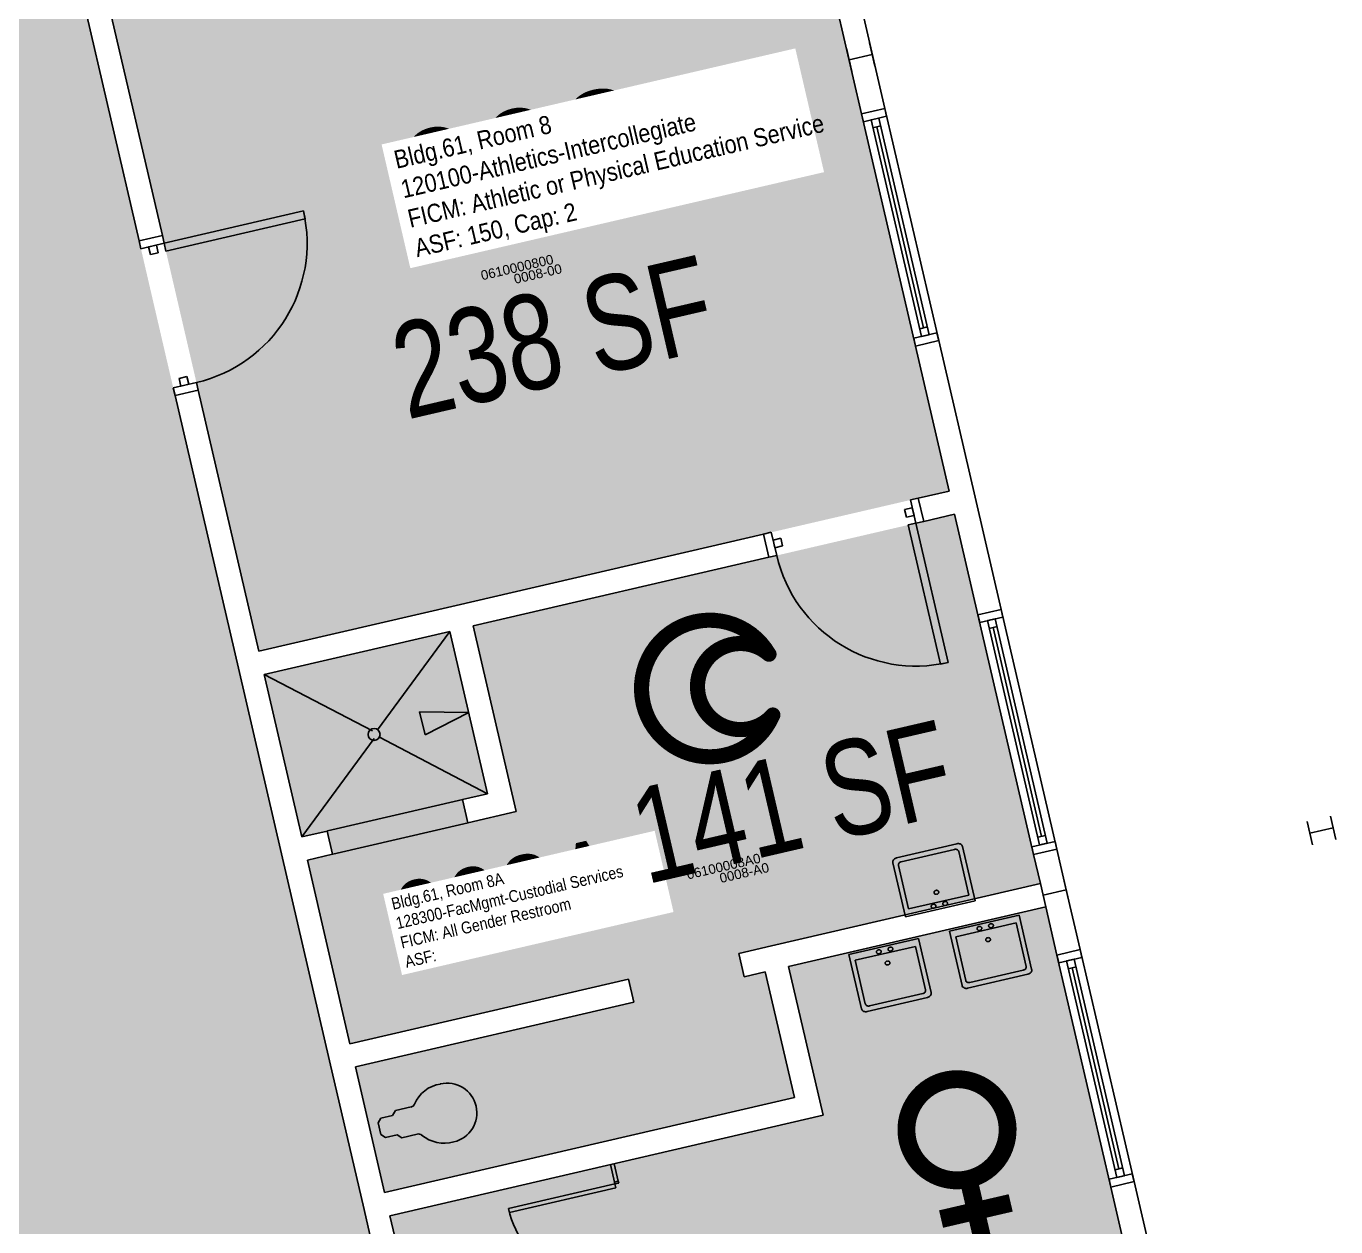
# Model space of a CAD drawing. Header units: inches. Extents: x 69199117 to 69200699, y 27664316 to 27667609.
# Drawn here: x 69199861.8 to 69200191.7, y 27665627.8 to 27665930.2 of the extents above; entities that cross this region are included whole.
import ezdxf
from ezdxf.enums import TextEntityAlignment as Align

# ---------------------------------------------------------------- set-up
doc = ezdxf.new("R2010")
doc.units = ezdxf.units.IN
doc.header["$LTSCALE"] = 10
doc.header["$MEASUREMENT"] = 0
doc.layers.get('0').update_dxf_attribs({"linetype": 'CONTINUOUS'})
for name, color, linetype in [('A-COLS', 5, 'CONTINUOUS'), ('A-DOOR', 2, 'CONTINUOUS'), ('A-FLOR', 3, 'CONTINUOUS'), ('A-GLAZ', 1, 'CONTINUOUS'), ('A-IDEN-ICON', 4, 'CONTINUOUS'), ('A-IDEN-RNUM', 7, 'CONTINUOUS'), ('A-IDEN-SNUM', 4, 'CONTINUOUS'), ('A-IDEN-VNUM', 4, 'CONTINUOUS'), ('A-WALL', 5, 'CONTINUOUS'), ('AREA-TEXT', 3, 'CONTINUOUS'), ('Rooms-Category-Color', 7, 'CONTINUOUS'), ('Rooms-College-Color', 7, 'CONTINUOUS'), ('Rooms-Department-Color', 7, 'CONTINUOUS'), ('Rooms-Division-Color', 7, 'CONTINUOUS'), ('Rooms-Information', 7, 'CONTINUOUS')]:
    doc.layers.add(name, color=color, linetype=linetype)
doc.styles.add('CP_AREA', font='arial.ttf', dxfattribs={"height": 15})
doc.styles.add('CP_ROOMVNUMBER', font='arial.ttf', dxfattribs={"width": 0.85, "height": 0.075})
doc.styles.get("Standard").update_dxf_attribs({"font": 'arial.ttf'})

# ---------------------------------------------------------------- blocks, each defined once
blk = doc.blocks.new('CPWOMEN')
at = {"const_width": 0.015}
blk.add_lwpolyline([(-0.0375, 0, 1), (0.0475, 0, 1)], format="xyb", close=True, dxfattribs=at)
for points in [[(0.005, -0.04), (0.005, -0.1)], [(-0.025, -0.07), (0.035, -0.07)]]:
    blk.add_lwpolyline(points, dxfattribs=at)
blk = doc.blocks.new('CPBATH')
at = {"color": 0, "linetype": 'ByBlock', "const_width": 0.0127}
for points in [[(0.0571, 0.0168, 0.861492), (-0.0551, 0, 1)], [(0.0571, 0.0168, 0.729002), (-0.0084, -0.0042, 1)], [(-0.0551, 0, 0.726902), (0.0487, -0.0337, 1)], [(-0.0084, -0.0042, 0.609468), (0.0487, -0.0337, 1)]]:
    blk.add_lwpolyline(points, format="xyb", dxfattribs=at)
at = {"color": 0, "linetype": 'ByBlock', "const_width": 0.00637}
for points in [[(0.0544, 0.0152, 1), (0.0599, 0.0184, 1)], [(0.0459, -0.0353, 1), (0.0515, -0.0321, 1)]]:
    blk.add_lwpolyline(points, format="xyb", close=True, dxfattribs=at)

msp = doc.modelspace()

# ---------------------------------------------------------------- hatches: boundary and pattern name
at = {"layer": 'Rooms-Category-Color', "true_color": 0xadadad}
for points in [[(69199660.4, 27666583.16), (69199657.17, 27666597.08), (69199719.49, 27666611.55), (69200010.35, 27665358.87), (69199948.01, 27665344.39), (69199944.96, 27665357.5), (69199913.79, 27665350.26), (69199629.21, 27666575.92)], [(69200095.64, 27665807.28), (69199974.37, 27665779.12), (69199985.22, 27665732.36), (69199973.16, 27665729.56), (69199971.69, 27665735.38), (69199978.02, 27665736.85), (69199968.52, 27665777.76), (69199921.77, 27665766.91), (69199931.26, 27665726), (69199937.6, 27665727.47), (69199939.07, 27665721.65), (69199932.62, 27665720.15), (69199943.36, 27665673.88), (69200013.5, 27665690.17), (69200014.86, 27665684.32), (69199944.72, 27665668.04), (69199952.07, 27665636.38), (69200055.33, 27665660.35), (69200047.97, 27665692.01), (69200042.62, 27665690.77), (69200041.26, 27665696.61), (69200117.24, 27665714.25)], [(69200118.6, 27665708.41), (69200053.82, 27665693.37), (69200062.53, 27665655.87), (69199953.43, 27665630.53), (69199985.55, 27665492.21), (69200043.02, 27665505.56), (69200044.71, 27665498.25), (69200038.87, 27665496.9), (69200038.53, 27665498.36), (69199986.9, 27665486.37), (69200016.19, 27665360.23), (69200067.82, 27665372.21), (69200045.88, 27665466.7), (69200051.72, 27665468.06), (69200054.66, 27665455.39), (69200171.07, 27665482.42)]]:
    msp.add_hatch(color=253, dxfattribs=at).paths.add_polyline_path(points)
at = {"layer": 'Rooms-Category-Color', "true_color": 0xfbafa2}
msp.add_hatch(color=21, dxfattribs=at).paths.add_polyline_path([(69199876.98, 27665959.78), (69200050.86, 27666000.15), (69200094.28, 27665813.12), (69199920.41, 27665772.75)])
at = {"layer": 'Rooms-College-Color', "true_color": 0xadadad}
for points in [[(69199660.4, 27666583.16), (69199657.17, 27666597.08), (69199719.49, 27666611.55), (69200010.35, 27665358.87), (69199948.01, 27665344.39), (69199944.96, 27665357.5), (69199913.79, 27665350.26), (69199629.21, 27666575.92)], [(69200095.64, 27665807.28), (69199974.37, 27665779.12), (69199985.22, 27665732.36), (69199973.16, 27665729.56), (69199971.69, 27665735.38), (69199978.02, 27665736.85), (69199968.52, 27665777.76), (69199921.77, 27665766.91), (69199931.26, 27665726), (69199937.6, 27665727.47), (69199939.07, 27665721.65), (69199932.62, 27665720.15), (69199943.36, 27665673.88), (69200013.5, 27665690.17), (69200014.86, 27665684.32), (69199944.72, 27665668.04), (69199952.07, 27665636.38), (69200055.33, 27665660.35), (69200047.97, 27665692.01), (69200042.62, 27665690.77), (69200041.26, 27665696.61), (69200117.24, 27665714.25)], [(69200118.6, 27665708.41), (69200053.82, 27665693.37), (69200062.53, 27665655.87), (69199953.43, 27665630.53), (69199985.55, 27665492.21), (69200043.02, 27665505.56), (69200044.71, 27665498.25), (69200038.87, 27665496.9), (69200038.53, 27665498.36), (69199986.9, 27665486.37), (69200016.19, 27665360.23), (69200067.82, 27665372.21), (69200045.88, 27665466.7), (69200051.72, 27665468.06), (69200054.66, 27665455.39), (69200171.07, 27665482.42)]]:
    msp.add_hatch(color=253, dxfattribs=at).paths.add_polyline_path(points)
at = {"layer": 'Rooms-College-Color', "true_color": 0x80bc67}
msp.add_hatch(color=83, dxfattribs=at).paths.add_polyline_path([(69199876.98, 27665959.78), (69200050.86, 27666000.15), (69200094.28, 27665813.12), (69199920.41, 27665772.75)])
at = {"layer": 'Rooms-Department-Color', "true_color": 0xacacac}
for points in [[(69199660.4, 27666583.16), (69199657.17, 27666597.08), (69199719.49, 27666611.55), (69200010.35, 27665358.87), (69199948.01, 27665344.39), (69199944.96, 27665357.5), (69199913.79, 27665350.26), (69199629.21, 27666575.92)], [(69200095.64, 27665807.28), (69199974.37, 27665779.12), (69199985.22, 27665732.36), (69199973.16, 27665729.56), (69199971.69, 27665735.38), (69199978.02, 27665736.85), (69199968.52, 27665777.76), (69199921.77, 27665766.91), (69199931.26, 27665726), (69199937.6, 27665727.47), (69199939.07, 27665721.65), (69199932.62, 27665720.15), (69199943.36, 27665673.88), (69200013.5, 27665690.17), (69200014.86, 27665684.32), (69199944.72, 27665668.04), (69199952.07, 27665636.38), (69200055.33, 27665660.35), (69200047.97, 27665692.01), (69200042.62, 27665690.77), (69200041.26, 27665696.61), (69200117.24, 27665714.25)], [(69200118.6, 27665708.41), (69200053.82, 27665693.37), (69200062.53, 27665655.87), (69199953.43, 27665630.53), (69199985.55, 27665492.21), (69200043.02, 27665505.56), (69200044.71, 27665498.25), (69200038.87, 27665496.9), (69200038.53, 27665498.36), (69199986.9, 27665486.37), (69200016.19, 27665360.23), (69200067.82, 27665372.21), (69200045.88, 27665466.7), (69200051.72, 27665468.06), (69200054.66, 27665455.39), (69200171.07, 27665482.42)]]:
    msp.add_hatch(color=253, dxfattribs=at).paths.add_polyline_path(points)
at = {"layer": 'Rooms-Department-Color', "true_color": 0x604aed}
msp.add_hatch(color=173, dxfattribs=at).paths.add_polyline_path([(69199876.98, 27665959.78), (69200050.86, 27666000.15), (69200094.28, 27665813.12), (69199920.41, 27665772.75)])
at = {"layer": 'Rooms-Division-Color', "true_color": 0xadadad}
for points in [[(69199660.4, 27666583.16), (69199657.17, 27666597.08), (69199719.49, 27666611.55), (69200010.35, 27665358.87), (69199948.01, 27665344.39), (69199944.96, 27665357.5), (69199913.79, 27665350.26), (69199629.21, 27666575.92)], [(69200095.64, 27665807.28), (69199974.37, 27665779.12), (69199985.22, 27665732.36), (69199973.16, 27665729.56), (69199971.69, 27665735.38), (69199978.02, 27665736.85), (69199968.52, 27665777.76), (69199921.77, 27665766.91), (69199931.26, 27665726), (69199937.6, 27665727.47), (69199939.07, 27665721.65), (69199932.62, 27665720.15), (69199943.36, 27665673.88), (69200013.5, 27665690.17), (69200014.86, 27665684.32), (69199944.72, 27665668.04), (69199952.07, 27665636.38), (69200055.33, 27665660.35), (69200047.97, 27665692.01), (69200042.62, 27665690.77), (69200041.26, 27665696.61), (69200117.24, 27665714.25)], [(69200118.6, 27665708.41), (69200053.82, 27665693.37), (69200062.53, 27665655.87), (69199953.43, 27665630.53), (69199985.55, 27665492.21), (69200043.02, 27665505.56), (69200044.71, 27665498.25), (69200038.87, 27665496.9), (69200038.53, 27665498.36), (69199986.9, 27665486.37), (69200016.19, 27665360.23), (69200067.82, 27665372.21), (69200045.88, 27665466.7), (69200051.72, 27665468.06), (69200054.66, 27665455.39), (69200171.07, 27665482.42)]]:
    msp.add_hatch(color=253, dxfattribs=at).paths.add_polyline_path(points)
at = {"layer": 'Rooms-Division-Color', "true_color": 0x604aed}
msp.add_hatch(color=173, dxfattribs=at).paths.add_polyline_path([(69199876.98, 27665959.78), (69200050.86, 27666000.15), (69200094.28, 27665813.12), (69199920.41, 27665772.75)])

# ---------------------------------------------------------------- linework, layer by layer
at = {"layer": 'A-COLS'}
for p, q in [((69200074.23, 27665926.01), (69200075.59, 27665920.17)), ((69200068.39, 27665924.66), (69200069.74, 27665918.81)), ((69200069.07, 27665921.73), (69200074.91, 27665923.09)), ((69200190.3, 27665731.22), (69200191.65, 27665725.37)), ((69200184.45, 27665729.86), (69200185.81, 27665724.01)), ((69200185.13, 27665726.94), (69200190.97, 27665728.29)), ((69200117.24, 27665714.25), (69200118.6, 27665708.41)), ((69200123.08, 27665715.61), (69200124.44, 27665709.77)), ((69200117.92, 27665711.33), (69200123.76, 27665712.69))]:
    msp.add_line(p, q, dxfattribs=at)
at = {"layer": 'A-DOOR'}
for p, q in [((69199931.61, 27665883.66), (69199896.55, 27665875.52)), ((69199932.07, 27665881.71), (69199931.61, 27665883.66)), ((69199897, 27665873.57), (69199932.07, 27665881.71)), ((69199896.55, 27665875.52), (69199897, 27665873.57)), ((69200085.9, 27665805.02), (69200083.95, 27665804.56)), ((69200083.95, 27665804.56), (69200092.09, 27665769.5)), ((69200094.04, 27665769.95), (69200085.9, 27665805.02)), ((69200092.09, 27665769.5), (69200094.04, 27665769.95))]:
    msp.add_line(p, q, dxfattribs=at)
for centre, start, end in [((69199896.55, 27665875.52), 283.0717, 13.0717), ((69200085.9, 27665805.02), 193.0717, 283.0717)]:
    msp.add_arc(centre, 36, start, end, dxfattribs=at)
at = {"layer": 'A-FLOR'}
for p, q in [((69199968.52, 27665777.76), (69199950.32, 27665753)), ((69199921.77, 27665766.91), (69199949.02, 27665752.7)), ((69199960.9, 27665757.52), (69199973.27, 27665757.31)), ((69199962.26, 27665751.67), (69199960.9, 27665757.52)), ((69199973.27, 27665757.31), (69199962.26, 27665751.67)), ((69199931.26, 27665726), (69199949.46, 27665750.79)), ((69199978.02, 27665736.85), (69199950.76, 27665751.1)), ((69200081.03, 27665720.73), (69200096.23, 27665724.26)), ((69200096.23, 27665724.26), (69200096.43, 27665724.29)), ((69200096.43, 27665724.29), (69200096.64, 27665724.29)), ((69200096.64, 27665724.29), (69200096.84, 27665724.27)), ((69200096.84, 27665724.27), (69200097.03, 27665724.21)), ((69200097.03, 27665724.21), (69200097.2, 27665724.12)), ((69200097.2, 27665724.12), (69200097.35, 27665724.01)), ((69200097.35, 27665724.01), (69200097.48, 27665723.87)), ((69200097.48, 27665723.87), (69200097.57, 27665723.72)), ((69200080.33, 27665720.33), (69200080.48, 27665720.47)), ((69200080.48, 27665720.47), (69200080.65, 27665720.58)), ((69200080.65, 27665720.58), (69200080.83, 27665720.67)), ((69200080.83, 27665720.67), (69200081.03, 27665720.73)), ((69200082.19, 27665719.72), (69200095.63, 27665722.84)), ((69200095.63, 27665722.84), (69200095.79, 27665722.86)), ((69200095.79, 27665722.86), (69200095.94, 27665722.86)), ((69200095.94, 27665722.86), (69200096.1, 27665722.84)), ((69200096.1, 27665722.84), (69200096.24, 27665722.8)), ((69200096.24, 27665722.8), (69200096.37, 27665722.73)), ((69200096.37, 27665722.73), (69200096.48, 27665722.65)), ((69200096.48, 27665722.65), (69200096.57, 27665722.55)), ((69200096.57, 27665722.55), (69200096.64, 27665722.44)), ((69200096.64, 27665722.44), (69200096.68, 27665722.31)), ((69200096.68, 27665722.31), (69200099.23, 27665711.35)), ((69200097.57, 27665723.72), (69200097.62, 27665723.56)), ((69200097.62, 27665723.56), (69200100.79, 27665709.92)), ((69200080.07, 27665719.66), (69200080.08, 27665719.84)), ((69200080.09, 27665719.49), (69200080.07, 27665719.66)), ((69200080.08, 27665719.84), (69200080.13, 27665720.01)), ((69200083.26, 27665705.85), (69200080.09, 27665719.49)), ((69200080.13, 27665720.01), (69200080.22, 27665720.18)), ((69200080.22, 27665720.18), (69200080.33, 27665720.33)), ((69200081.47, 27665718.91), (69200081.48, 27665719.05)), ((69200081.49, 27665718.78), (69200081.47, 27665718.91)), ((69200081.48, 27665719.05), (69200081.52, 27665719.18)), ((69200084.03, 27665707.83), (69200081.49, 27665718.78)), ((69200081.52, 27665719.18), (69200081.58, 27665719.3)), ((69200081.58, 27665719.3), (69200081.67, 27665719.42)), ((69200081.67, 27665719.42), (69200081.78, 27665719.52)), ((69200081.78, 27665719.52), (69200081.9, 27665719.6)), ((69200081.9, 27665719.6), (69200082.04, 27665719.67)), ((69200082.04, 27665719.67), (69200082.19, 27665719.72)), ((69200099.23, 27665711.35), (69200084.03, 27665707.83)), ((69200090.47, 27665712.01), (69200090.48, 27665712.1)), ((69200090.47, 27665711.91), (69200090.47, 27665712.01)), ((69200090.5, 27665711.82), (69200090.47, 27665711.91)), ((69200090.48, 27665712.1), (69200090.52, 27665712.2)), ((69200090.55, 27665711.74), (69200090.5, 27665711.82)), ((69200090.52, 27665712.2), (69200090.58, 27665712.28)), ((69200090.61, 27665711.66), (69200090.55, 27665711.74)), ((69200090.58, 27665712.28), (69200090.65, 27665712.36)), ((69200090.69, 27665711.6), (69200090.61, 27665711.66)), ((69200090.65, 27665712.36), (69200090.74, 27665712.43)), ((69200090.79, 27665711.56), (69200090.69, 27665711.6)), ((69200090.74, 27665712.43), (69200090.84, 27665712.48)), ((69200090.89, 27665711.53), (69200090.79, 27665711.56)), ((69200090.84, 27665712.48), (69200090.95, 27665712.51)), ((69200091.01, 27665711.52), (69200090.89, 27665711.53)), ((69200090.95, 27665712.51), (69200091.06, 27665712.53)), ((69200091.12, 27665711.53), (69200091.01, 27665711.52)), ((69200091.06, 27665712.53), (69200091.17, 27665712.53)), ((69200091.23, 27665711.55), (69200091.12, 27665711.53)), ((69200091.17, 27665712.53), (69200091.28, 27665712.51)), ((69200091.34, 27665711.6), (69200091.23, 27665711.55)), ((69200091.28, 27665712.51), (69200091.38, 27665712.47)), ((69200091.43, 27665711.65), (69200091.34, 27665711.6)), ((69200091.38, 27665712.47), (69200091.47, 27665712.42)), ((69200091.51, 27665711.73), (69200091.43, 27665711.65)), ((69200091.47, 27665712.42), (69200091.55, 27665712.35)), ((69200091.58, 27665711.81), (69200091.51, 27665711.73)), ((69200091.55, 27665712.35), (69200091.6, 27665712.27)), ((69200091.62, 27665711.9), (69200091.58, 27665711.81)), ((69200091.6, 27665712.27), (69200091.64, 27665712.18)), ((69200091.65, 27665711.99), (69200091.62, 27665711.9)), ((69200091.64, 27665712.18), (69200091.66, 27665712.09)), ((69200091.66, 27665712.09), (69200091.65, 27665711.99)), ((69200100.79, 27665709.92), (69200083.26, 27665705.85)), ((69200089.74, 27665708.5), (69200089.76, 27665708.6)), ((69200089.75, 27665708.41), (69200089.74, 27665708.5)), ((69200089.77, 27665708.32), (69200089.75, 27665708.41)), ((69200089.76, 27665708.6), (69200089.79, 27665708.69)), ((69200089.82, 27665708.23), (69200089.77, 27665708.32)), ((69200089.79, 27665708.69), (69200089.85, 27665708.78)), ((69200089.89, 27665708.16), (69200089.82, 27665708.23)), ((69200089.85, 27665708.78), (69200089.92, 27665708.86)), ((69200089.97, 27665708.1), (69200089.89, 27665708.16)), ((69200089.92, 27665708.86), (69200090.01, 27665708.92)), ((69200090.06, 27665708.05), (69200089.97, 27665708.1)), ((69200090.01, 27665708.92), (69200090.11, 27665708.97)), ((69200090.17, 27665708.02), (69200090.06, 27665708.05)), ((69200090.11, 27665708.97), (69200090.22, 27665709.01)), ((69200090.28, 27665708.01), (69200090.17, 27665708.02)), ((69200090.22, 27665709.01), (69200090.34, 27665709.02)), ((69200090.39, 27665708.02), (69200090.28, 27665708.01)), ((69200090.34, 27665709.02), (69200090.45, 27665709.02)), ((69200090.5, 27665708.05), (69200090.39, 27665708.02)), ((69200090.45, 27665709.02), (69200090.56, 27665709)), ((69200090.61, 27665708.09), (69200090.5, 27665708.05)), ((69200090.56, 27665709), (69200090.66, 27665708.97)), ((69200090.7, 27665708.15), (69200090.61, 27665708.09)), ((69200090.66, 27665708.97), (69200090.75, 27665708.91)), ((69200090.79, 27665708.22), (69200090.7, 27665708.15)), ((69200090.75, 27665708.91), (69200090.82, 27665708.85)), ((69200090.85, 27665708.3), (69200090.79, 27665708.22)), ((69200090.82, 27665708.85), (69200090.88, 27665708.77)), ((69200090.9, 27665708.39), (69200090.85, 27665708.3)), ((69200090.88, 27665708.77), (69200090.91, 27665708.68)), ((69200090.93, 27665708.49), (69200090.9, 27665708.39)), ((69200090.91, 27665708.68), (69200090.93, 27665708.58)), ((69200090.93, 27665708.58), (69200090.93, 27665708.49)), ((69200092.66, 27665709.18), (69200092.68, 27665709.28)), ((69200092.67, 27665709.09), (69200092.66, 27665709.18)), ((69200092.7, 27665708.99), (69200092.67, 27665709.09)), ((69200092.68, 27665709.28), (69200092.72, 27665709.37)), ((69200092.74, 27665708.91), (69200092.7, 27665708.99)), ((69200092.72, 27665709.37), (69200092.77, 27665709.46)), ((69200092.81, 27665708.84), (69200092.74, 27665708.91)), ((69200092.77, 27665709.46), (69200092.85, 27665709.53)), ((69200092.89, 27665708.78), (69200092.81, 27665708.84)), ((69200092.85, 27665709.53), (69200092.94, 27665709.6)), ((69200092.99, 27665708.73), (69200092.89, 27665708.78)), ((69200092.94, 27665709.6), (69200093.04, 27665709.65)), ((69200093.09, 27665708.7), (69200092.99, 27665708.73)), ((69200093.04, 27665709.65), (69200093.15, 27665709.69)), ((69200093.2, 27665708.69), (69200093.09, 27665708.7)), ((69200093.15, 27665709.69), (69200093.26, 27665709.7)), ((69200093.32, 27665708.7), (69200093.2, 27665708.69)), ((69200093.26, 27665709.7), (69200093.37, 27665709.7)), ((69200093.43, 27665708.73), (69200093.32, 27665708.7)), ((69200093.37, 27665709.7), (69200093.48, 27665709.68)), ((69200093.53, 27665708.77), (69200093.43, 27665708.73)), ((69200093.48, 27665709.68), (69200093.58, 27665709.64)), ((69200093.63, 27665708.83), (69200093.53, 27665708.77)), ((69200093.58, 27665709.64), (69200093.67, 27665709.59)), ((69200093.71, 27665708.9), (69200093.63, 27665708.83)), ((69200093.67, 27665709.59), (69200093.74, 27665709.52)), ((69200093.77, 27665708.98), (69200093.71, 27665708.9)), ((69200093.74, 27665709.52), (69200093.8, 27665709.44)), ((69200093.82, 27665709.07), (69200093.77, 27665708.98)), ((69200093.8, 27665709.44), (69200093.84, 27665709.36)), ((69200093.85, 27665709.17), (69200093.82, 27665709.07)), ((69200093.84, 27665709.36), (69200093.85, 27665709.26)), ((69200093.85, 27665709.26), (69200093.85, 27665709.17)), ((69200111.89, 27665706.28), (69200094.35, 27665702.21)), ((69200111.11, 27665704.3), (69200095.92, 27665700.78)), ((69200104.44, 27665703.98), (69200104.36, 27665703.91)), ((69200104.53, 27665704.04), (69200104.44, 27665703.98)), ((69200104.64, 27665704.08), (69200104.53, 27665704.04)), ((69200104.75, 27665704.11), (69200104.64, 27665704.08)), ((69200104.86, 27665704.12), (69200104.75, 27665704.11)), ((69200104.97, 27665704.11), (69200104.86, 27665704.12)), ((69200105.08, 27665704.08), (69200104.97, 27665704.11)), ((69200105.17, 27665704.03), (69200105.08, 27665704.08)), ((69200105.26, 27665703.97), (69200105.17, 27665704.03)), ((69200105.32, 27665703.9), (69200105.26, 27665703.97)), ((69200113.66, 27665693.35), (69200111.11, 27665704.3)), ((69200115.05, 27665692.64), (69200111.89, 27665706.28)), ((69200094.35, 27665702.21), (69200097.52, 27665688.57)), ((69200095.92, 27665700.78), (69200098.46, 27665689.82)), ((69200101.32, 27665703.06), (69200101.29, 27665702.96)), ((69200101.29, 27665702.96), (69200101.29, 27665702.87)), ((69200101.29, 27665702.87), (69200101.31, 27665702.77)), ((69200101.31, 27665702.77), (69200101.34, 27665702.69)), ((69200101.37, 27665703.15), (69200101.32, 27665703.06)), ((69200101.34, 27665702.69), (69200101.4, 27665702.61)), ((69200101.43, 27665703.23), (69200101.37, 27665703.15)), ((69200101.4, 27665702.61), (69200101.47, 27665702.54)), ((69200101.52, 27665703.3), (69200101.43, 27665703.23)), ((69200101.47, 27665702.54), (69200101.56, 27665702.49)), ((69200101.61, 27665703.36), (69200101.52, 27665703.3)), ((69200101.56, 27665702.49), (69200101.66, 27665702.45)), ((69200101.72, 27665703.4), (69200101.61, 27665703.36)), ((69200101.66, 27665702.45), (69200101.77, 27665702.43)), ((69200101.83, 27665703.43), (69200101.72, 27665703.4)), ((69200101.77, 27665702.43), (69200101.88, 27665702.43)), ((69200101.94, 27665703.44), (69200101.83, 27665703.43)), ((69200101.88, 27665702.43), (69200102, 27665702.44)), ((69200102.05, 27665703.43), (69200101.94, 27665703.44)), ((69200102, 27665702.44), (69200102.11, 27665702.48)), ((69200102.16, 27665703.4), (69200102.05, 27665703.43)), ((69200102.11, 27665702.48), (69200102.21, 27665702.53)), ((69200102.25, 27665703.35), (69200102.16, 27665703.4)), ((69200102.21, 27665702.53), (69200102.3, 27665702.6)), ((69200102.33, 27665703.29), (69200102.25, 27665703.35)), ((69200102.3, 27665702.6), (69200102.37, 27665702.67)), ((69200102.4, 27665703.22), (69200102.33, 27665703.29)), ((69200102.37, 27665702.67), (69200102.43, 27665702.76)), ((69200102.45, 27665703.14), (69200102.4, 27665703.22)), ((69200102.43, 27665702.76), (69200102.46, 27665702.85)), ((69200102.47, 27665703.04), (69200102.45, 27665703.14)), ((69200102.46, 27665702.85), (69200102.48, 27665702.95)), ((69200102.48, 27665702.95), (69200102.47, 27665703.04)), ((69200104.22, 27665703.64), (69200104.21, 27665703.55)), ((69200104.21, 27665703.55), (69200104.23, 27665703.45)), ((69200104.24, 27665703.74), (69200104.22, 27665703.64)), ((69200104.23, 27665703.45), (69200104.27, 27665703.36)), ((69200104.29, 27665703.83), (69200104.24, 27665703.74)), ((69200104.27, 27665703.36), (69200104.32, 27665703.28)), ((69200104.36, 27665703.91), (69200104.29, 27665703.83)), ((69200104.32, 27665703.28), (69200104.4, 27665703.22)), ((69200104.4, 27665703.22), (69200104.48, 27665703.16)), ((69200104.48, 27665703.16), (69200104.59, 27665703.13)), ((69200104.59, 27665703.13), (69200104.69, 27665703.11)), ((69200104.69, 27665703.11), (69200104.81, 27665703.11)), ((69200104.81, 27665703.11), (69200104.92, 27665703.12)), ((69200104.92, 27665703.12), (69200105.03, 27665703.16)), ((69200105.03, 27665703.16), (69200105.13, 27665703.21)), ((69200105.13, 27665703.21), (69200105.22, 27665703.27)), ((69200105.22, 27665703.27), (69200105.29, 27665703.35)), ((69200105.29, 27665703.35), (69200105.35, 27665703.44)), ((69200105.37, 27665703.81), (69200105.32, 27665703.9)), ((69200105.35, 27665703.44), (69200105.38, 27665703.53)), ((69200105.4, 27665703.72), (69200105.37, 27665703.81)), ((69200105.38, 27665703.53), (69200105.4, 27665703.63)), ((69200105.4, 27665703.63), (69200105.4, 27665703.72)), ((69200086.56, 27665700.4), (69200069.03, 27665696.33)), ((69200085.79, 27665698.42), (69200070.59, 27665694.9)), ((69200076.19, 27665697.42), (69200076.11, 27665697.35)), ((69200076.28, 27665697.48), (69200076.19, 27665697.42)), ((69200076.39, 27665697.52), (69200076.28, 27665697.48)), ((69200076.5, 27665697.55), (69200076.39, 27665697.52)), ((69200076.61, 27665697.56), (69200076.5, 27665697.55)), ((69200076.73, 27665697.55), (69200076.61, 27665697.56)), ((69200076.83, 27665697.52), (69200076.73, 27665697.55)), ((69200076.93, 27665697.47), (69200076.83, 27665697.52)), ((69200077.01, 27665697.41), (69200076.93, 27665697.47)), ((69200077.07, 27665697.34), (69200077.01, 27665697.41)), ((69200078.92, 27665697.86), (69200078.89, 27665697.76)), ((69200078.89, 27665697.76), (69200078.89, 27665697.67)), ((69200078.89, 27665697.67), (69200078.9, 27665697.57)), ((69200078.9, 27665697.57), (69200078.94, 27665697.48)), ((69200078.96, 27665697.95), (69200078.92, 27665697.86)), ((69200078.94, 27665697.48), (69200079, 27665697.4)), ((69200079.03, 27665698.03), (69200078.96, 27665697.95)), ((69200079, 27665697.4), (69200079.07, 27665697.34)), ((69200079.11, 27665698.1), (69200079.03, 27665698.03)), ((69200079.21, 27665698.16), (69200079.11, 27665698.1)), ((69200079.31, 27665698.2), (69200079.21, 27665698.16)), ((69200079.42, 27665698.23), (69200079.31, 27665698.2)), ((69200079.54, 27665698.24), (69200079.42, 27665698.23)), ((69200079.65, 27665698.23), (69200079.54, 27665698.24)), ((69200079.75, 27665698.2), (69200079.65, 27665698.23)), ((69200079.85, 27665698.15), (69200079.75, 27665698.2)), ((69200079.8, 27665697.33), (69200079.89, 27665697.39)), ((69200079.93, 27665698.09), (69200079.85, 27665698.15)), ((69200079.89, 27665697.39), (69200079.97, 27665697.47)), ((69200080, 27665698.02), (69200079.93, 27665698.09)), ((69200079.97, 27665697.47), (69200080.02, 27665697.56)), ((69200080.04, 27665697.93), (69200080, 27665698.02)), ((69200080.02, 27665697.56), (69200080.06, 27665697.65)), ((69200080.07, 27665697.84), (69200080.04, 27665697.93)), ((69200080.06, 27665697.65), (69200080.07, 27665697.75)), ((69200080.07, 27665697.75), (69200080.07, 27665697.84)), ((69200088.33, 27665687.47), (69200085.79, 27665698.42)), ((69200089.73, 27665686.76), (69200086.56, 27665700.4)), ((69200103.52, 27665700.23), (69200103.49, 27665700.14)), ((69200103.49, 27665700.14), (69200103.49, 27665700.04)), ((69200103.49, 27665700.04), (69200103.5, 27665699.95)), ((69200103.5, 27665699.95), (69200103.54, 27665699.86)), ((69200103.56, 27665700.32), (69200103.52, 27665700.23)), ((69200103.54, 27665699.86), (69200103.6, 27665699.78)), ((69200103.63, 27665700.4), (69200103.56, 27665700.32)), ((69200103.6, 27665699.78), (69200103.67, 27665699.71)), ((69200103.71, 27665700.48), (69200103.63, 27665700.4)), ((69200103.67, 27665699.71), (69200103.76, 27665699.66)), ((69200103.81, 27665700.53), (69200103.71, 27665700.48)), ((69200103.76, 27665699.66), (69200103.86, 27665699.62)), ((69200103.91, 27665700.58), (69200103.81, 27665700.53)), ((69200103.86, 27665699.62), (69200103.97, 27665699.6)), ((69200104.02, 27665700.6), (69200103.91, 27665700.58)), ((69200103.97, 27665699.6), (69200104.08, 27665699.6)), ((69200104.14, 27665700.61), (69200104.02, 27665700.6)), ((69200104.08, 27665699.6), (69200104.19, 27665699.62)), ((69200104.25, 27665700.6), (69200104.14, 27665700.61)), ((69200104.19, 27665699.62), (69200104.3, 27665699.65)), ((69200104.35, 27665700.57), (69200104.25, 27665700.6)), ((69200104.3, 27665699.65), (69200104.4, 27665699.7)), ((69200104.45, 27665700.53), (69200104.35, 27665700.57)), ((69200104.4, 27665699.7), (69200104.49, 27665699.77)), ((69200104.53, 27665700.47), (69200104.45, 27665700.53)), ((69200104.49, 27665699.77), (69200104.57, 27665699.85)), ((69200104.6, 27665700.39), (69200104.53, 27665700.47)), ((69200104.57, 27665699.85), (69200104.62, 27665699.93)), ((69200104.64, 27665700.31), (69200104.6, 27665700.39)), ((69200104.62, 27665699.93), (69200104.66, 27665700.03)), ((69200104.67, 27665700.22), (69200104.64, 27665700.31)), ((69200104.66, 27665700.03), (69200104.67, 27665700.12)), ((69200104.67, 27665700.12), (69200104.67, 27665700.22)), ((69200069.03, 27665696.33), (69200072.19, 27665682.69)), ((69200070.59, 27665694.9), (69200073.14, 27665683.94)), ((69200075.97, 27665697.08), (69200075.96, 27665696.99)), ((69200075.96, 27665696.99), (69200075.98, 27665696.89)), ((69200076, 27665697.18), (69200075.97, 27665697.08)), ((69200075.98, 27665696.89), (69200076.02, 27665696.8)), ((69200076.04, 27665697.27), (69200076, 27665697.18)), ((69200076.02, 27665696.8), (69200076.07, 27665696.73)), ((69200076.11, 27665697.35), (69200076.04, 27665697.27)), ((69200076.07, 27665696.73), (69200076.15, 27665696.66)), ((69200076.15, 27665696.66), (69200076.24, 27665696.61)), ((69200076.24, 27665696.61), (69200076.34, 27665696.57)), ((69200076.34, 27665696.57), (69200076.45, 27665696.55)), ((69200076.45, 27665696.55), (69200076.56, 27665696.55)), ((69200076.56, 27665696.55), (69200076.67, 27665696.56)), ((69200076.67, 27665696.56), (69200076.78, 27665696.6)), ((69200076.78, 27665696.6), (69200076.88, 27665696.65)), ((69200076.88, 27665696.65), (69200076.97, 27665696.72)), ((69200076.97, 27665696.72), (69200077.04, 27665696.79)), ((69200077.04, 27665696.79), (69200077.1, 27665696.88)), ((69200077.12, 27665697.26), (69200077.07, 27665697.34)), ((69200077.1, 27665696.88), (69200077.14, 27665696.97)), ((69200077.15, 27665697.16), (69200077.12, 27665697.26)), ((69200077.14, 27665696.97), (69200077.15, 27665697.07)), ((69200077.15, 27665697.07), (69200077.15, 27665697.16)), ((69200078.19, 27665694.35), (69200078.16, 27665694.26)), ((69200078.16, 27665694.26), (69200078.16, 27665694.16)), ((69200078.16, 27665694.16), (69200078.18, 27665694.07)), ((69200078.18, 27665694.07), (69200078.21, 27665693.98)), ((69200078.24, 27665694.44), (69200078.19, 27665694.35)), ((69200078.3, 27665694.52), (69200078.24, 27665694.44)), ((69200078.39, 27665694.6), (69200078.3, 27665694.52)), ((69200078.48, 27665694.65), (69200078.39, 27665694.6)), ((69200078.59, 27665694.7), (69200078.48, 27665694.65)), ((69200078.7, 27665694.72), (69200078.59, 27665694.7)), ((69200078.81, 27665694.73), (69200078.7, 27665694.72)), ((69200078.92, 27665694.72), (69200078.81, 27665694.73)), ((69200079.03, 27665694.69), (69200078.92, 27665694.72)), ((69200079.12, 27665694.65), (69200079.03, 27665694.69)), ((69200079.07, 27665697.34), (69200079.16, 27665697.28)), ((69200079.2, 27665694.59), (69200079.12, 27665694.65)), ((69200079.16, 27665697.28), (69200079.26, 27665697.25)), ((69200079.27, 27665694.51), (69200079.2, 27665694.59)), ((69200079.26, 27665697.25), (69200079.37, 27665697.23)), ((69200079.32, 27665694.43), (69200079.27, 27665694.51)), ((69200079.3, 27665694.05), (69200079.33, 27665694.15)), ((69200079.34, 27665694.34), (69200079.32, 27665694.43)), ((69200079.33, 27665694.15), (69200079.35, 27665694.24)), ((69200079.35, 27665694.24), (69200079.34, 27665694.34)), ((69200079.37, 27665697.23), (69200079.48, 27665697.23)), ((69200079.48, 27665697.23), (69200079.59, 27665697.24)), ((69200079.59, 27665697.24), (69200079.7, 27665697.28)), ((69200079.7, 27665697.28), (69200079.8, 27665697.33)), ((69200078.21, 27665693.98), (69200078.27, 27665693.9)), ((69200078.27, 27665693.9), (69200078.34, 27665693.83)), ((69200078.34, 27665693.83), (69200078.43, 27665693.78)), ((69200078.43, 27665693.78), (69200078.53, 27665693.74)), ((69200078.53, 27665693.74), (69200078.64, 27665693.72)), ((69200078.64, 27665693.72), (69200078.75, 27665693.72)), ((69200078.75, 27665693.72), (69200078.87, 27665693.74)), ((69200078.87, 27665693.74), (69200078.98, 27665693.77)), ((69200078.98, 27665693.77), (69200079.08, 27665693.82)), ((69200079.08, 27665693.82), (69200079.17, 27665693.89)), ((69200079.17, 27665693.89), (69200079.24, 27665693.97)), ((69200079.24, 27665693.97), (69200079.3, 27665694.05)), ((69200098.91, 27665687.87), (69200114.11, 27665691.4)), ((69200099.51, 27665689.29), (69200112.95, 27665692.41)), ((69200112.95, 27665692.41), (69200113.1, 27665692.46)), ((69200113.1, 27665692.46), (69200113.24, 27665692.53)), ((69200113.24, 27665692.53), (69200113.37, 27665692.61)), ((69200113.37, 27665692.61), (69200113.47, 27665692.71)), ((69200113.47, 27665692.71), (69200113.56, 27665692.83)), ((69200113.56, 27665692.83), (69200113.62, 27665692.95)), ((69200113.62, 27665692.95), (69200113.66, 27665693.08)), ((69200113.67, 27665693.22), (69200113.66, 27665693.35)), ((69200113.66, 27665693.08), (69200113.67, 27665693.22)), ((69200114.11, 27665691.4), (69200114.31, 27665691.46)), ((69200114.31, 27665691.46), (69200114.5, 27665691.55)), ((69200114.5, 27665691.55), (69200114.66, 27665691.66)), ((69200114.66, 27665691.66), (69200114.81, 27665691.8)), ((69200114.81, 27665691.8), (69200114.92, 27665691.95)), ((69200114.92, 27665691.95), (69200115.01, 27665692.12)), ((69200115.01, 27665692.12), (69200115.06, 27665692.29)), ((69200115.07, 27665692.47), (69200115.05, 27665692.64)), ((69200115.06, 27665692.29), (69200115.07, 27665692.47)), ((69200088.35, 27665687.34), (69200088.33, 27665687.47)), ((69200097.52, 27665688.57), (69200097.58, 27665688.41)), ((69200097.58, 27665688.41), (69200097.67, 27665688.26)), ((69200097.67, 27665688.26), (69200097.79, 27665688.12)), ((69200097.79, 27665688.12), (69200097.94, 27665688.01)), ((69200097.94, 27665688.01), (69200098.11, 27665687.92)), ((69200098.11, 27665687.92), (69200098.3, 27665687.86)), ((69200098.3, 27665687.86), (69200098.5, 27665687.84)), ((69200098.46, 27665689.82), (69200098.5, 27665689.69)), ((69200098.5, 27665689.69), (69200098.57, 27665689.58)), ((69200098.5, 27665687.84), (69200098.71, 27665687.84)), ((69200098.57, 27665689.58), (69200098.66, 27665689.48)), ((69200098.66, 27665689.48), (69200098.78, 27665689.4)), ((69200098.71, 27665687.84), (69200098.91, 27665687.87)), ((69200098.78, 27665689.4), (69200098.9, 27665689.33)), ((69200098.9, 27665689.33), (69200099.05, 27665689.29)), ((69200099.05, 27665689.29), (69200099.2, 27665689.27)), ((69200099.2, 27665689.27), (69200099.35, 27665689.27)), ((69200099.35, 27665689.27), (69200099.51, 27665689.29)), ((69200073.59, 27665681.99), (69200088.78, 27665685.52)), ((69200074.18, 27665683.41), (69200087.62, 27665686.53)), ((69200087.62, 27665686.53), (69200087.77, 27665686.58)), ((69200087.77, 27665686.58), (69200087.91, 27665686.65)), ((69200087.91, 27665686.65), (69200088.04, 27665686.73)), ((69200088.04, 27665686.73), (69200088.15, 27665686.83)), ((69200088.15, 27665686.83), (69200088.23, 27665686.95)), ((69200088.23, 27665686.95), (69200088.3, 27665687.07)), ((69200088.3, 27665687.07), (69200088.34, 27665687.2)), ((69200088.34, 27665687.2), (69200088.35, 27665687.34)), ((69200088.78, 27665685.52), (69200088.98, 27665685.58)), ((69200088.98, 27665685.58), (69200089.17, 27665685.67)), ((69200089.17, 27665685.67), (69200089.34, 27665685.78)), ((69200089.34, 27665685.78), (69200089.48, 27665685.92)), ((69200089.48, 27665685.92), (69200089.6, 27665686.07)), ((69200089.6, 27665686.07), (69200089.68, 27665686.24)), ((69200089.68, 27665686.24), (69200089.73, 27665686.41)), ((69200089.75, 27665686.59), (69200089.73, 27665686.76)), ((69200089.73, 27665686.41), (69200089.75, 27665686.59)), ((69200072.19, 27665682.69), (69200072.25, 27665682.53)), ((69200072.25, 27665682.53), (69200072.34, 27665682.38)), ((69200072.34, 27665682.38), (69200072.46, 27665682.24)), ((69200072.46, 27665682.24), (69200072.61, 27665682.13)), ((69200072.61, 27665682.13), (69200072.78, 27665682.04)), ((69200072.78, 27665682.04), (69200072.97, 27665681.98)), ((69200072.97, 27665681.98), (69200073.17, 27665681.96)), ((69200073.14, 27665683.94), (69200073.18, 27665683.81)), ((69200073.17, 27665681.96), (69200073.38, 27665681.96)), ((69200073.18, 27665683.81), (69200073.25, 27665683.7)), ((69200073.25, 27665683.7), (69200073.34, 27665683.6)), ((69200073.34, 27665683.6), (69200073.45, 27665683.52)), ((69200073.38, 27665681.96), (69200073.59, 27665681.99)), ((69200073.45, 27665683.52), (69200073.58, 27665683.45)), ((69200073.58, 27665683.45), (69200073.72, 27665683.41)), ((69200073.72, 27665683.41), (69200073.87, 27665683.39)), ((69200073.87, 27665683.39), (69200074.03, 27665683.39)), ((69200074.03, 27665683.39), (69200074.18, 27665683.41)), ((69199958.74, 27665657.95, -2), (69199954.84, 27665657.04, -2)), ((69199951.17, 27665655.16, -2), (69199950.43, 27665653.96, -2)), ((69199954.1, 27665655.84, -2), (69199951.17, 27665655.16, -2)), ((69199954.84, 27665657.04, -2), (69199954.1, 27665655.84, -2)), ((69199950.43, 27665653.96, -2), (69199951.1, 27665651.04, -2)), ((69199951.1, 27665651.04, -2), (69199952.3, 27665650.29, -2)), ((69199952.3, 27665650.29, -2), (69199955.23, 27665650.97, -2)), ((69199955.23, 27665650.97, -2), (69199956.43, 27665650.22, -2)), ((69199956.43, 27665650.22, -2), (69199960.32, 27665651.13, -2)), ((69200009.97, 27665639.04), (69200008.95, 27665643.43)), ((69200010.94, 27665639.27), (69200009.93, 27665643.65)), ((69199983.3, 27665632.34), (69200010.08, 27665638.56)), ((69200010.94, 27665639.27), (69200009.97, 27665639.04)), ((69200009.97, 27665639.04), (69200010.08, 27665638.56)), ((69200010.08, 27665638.56), (69200011.06, 27665638.78)), ((69200010.08, 27665638.56), (69200010.31, 27665637.58)), ((69200011.06, 27665638.78), (69200010.94, 27665639.27)), ((69200010.31, 27665637.58), (69199983.52, 27665631.36)), ((69199983.52, 27665631.36), (69199983.3, 27665632.34))]:
    msp.add_line(p, q, dxfattribs=at)
msp.add_circle((69199949.43, 27665751.79), 1.5, dxfattribs=at)
for centre, radius, start, end in [((69199967.26, 27665655.5, -2), 8.29, 97.8822, 157.5895), ((69199967.81, 27665656.46, -2), 7.5, 283.0717, 103.0717), ((69199958.46, 27665659.16, -2), 1.25, 283.0717, 336.2018), ((69199960.61, 27665649.91, -2), 1.25, 49.9416, 103.0717), ((69199967.13, 27665657.92, -2), 9.09, 230.9592, 285.1503)]:
    msp.add_arc(centre, radius, start, end, dxfattribs=at)
at = {"layer": 'A-FLOR', "extrusion": (0, 0, -1)}
msp.add_arc((-69200010.08, 27665638.56), 27.5, 256.9283, 346.9283, dxfattribs=at)
at = {"layer": 'A-GLAZ'}
for p, q in [((69200078.08, 27665909.45), (69200072.23, 27665908.1)), ((69200091.65, 27665851.01), (69200078.08, 27665909.45)), ((69200072.23, 27665908.1), (69200085.8, 27665849.65)), ((69200087.3, 27665852.05), (69200074.63, 27665906.6)), ((69200076.58, 27665907.05), (69200089.25, 27665852.5)), ((69200077.03, 27665905.1), (69200075.08, 27665904.65)), ((69200087.82, 27665854.23), (69200076.06, 27665904.88)), ((69200088.79, 27665854.45), (69200086.85, 27665854)), ((69200085.8, 27665849.65), (69200091.65, 27665851.01)), ((69200107.36, 27665783.31), (69200101.52, 27665781.95)), ((69200121.39, 27665722.92), (69200107.36, 27665783.31)), ((69200101.52, 27665781.95), (69200115.54, 27665721.56)), ((69200117.04, 27665723.96), (69200103.92, 27665780.46)), ((69200105.87, 27665780.91), (69200118.99, 27665724.41)), ((69200106.32, 27665778.96), (69200104.37, 27665778.51)), ((69200117.56, 27665726.13), (69200105.35, 27665778.73)), ((69200118.53, 27665726.36), (69200116.59, 27665725.91)), ((69200115.54, 27665721.56), (69200121.39, 27665722.92)), ((69200127.27, 27665697.59), (69200121.42, 27665696.23)), ((69200140.84, 27665639.14), (69200127.27, 27665697.59)), ((69200121.42, 27665696.23), (69200134.99, 27665637.79)), ((69200136.49, 27665640.19), (69200123.82, 27665694.74)), ((69200125.77, 27665695.19), (69200138.44, 27665640.64)), ((69200126.22, 27665693.24), (69200124.28, 27665692.79)), ((69200137.01, 27665642.36), (69200125.25, 27665693.01)), ((69200137.99, 27665642.59), (69200136.04, 27665642.14)), ((69200134.99, 27665637.79), (69200140.84, 27665639.14))]:
    msp.add_line(p, q, dxfattribs=at)
at = {"layer": 'A-WALL'}
for p, q in [((69199870.46, 27665961.34), (69199890.25, 27665876.11)), ((69199896.1, 27665877.47), (69199876.98, 27665959.78)), ((69200065.9, 27665935.37), (69200072.23, 27665908.1)), ((69200078.08, 27665909.45), (69200071.74, 27665936.73)), ((69200072.23, 27665908.1), (69200078.08, 27665909.45)), ((69200072.23, 27665908.1), (69200078.08, 27665909.45)), ((69200078.08, 27665909.45), (69200078.53, 27665907.51)), ((69200072.68, 27665906.15), (69200072.23, 27665908.1)), ((69200078.53, 27665907.51), (69200072.68, 27665906.15)), ((69200074.63, 27665906.6), (69200076.58, 27665907.05)), ((69199890.25, 27665876.11), (69199896.1, 27665877.47)), ((69199890.25, 27665876.11), (69199896.1, 27665877.47)), ((69199890.7, 27665874.16), (69199890.25, 27665876.11)), ((69199896.55, 27665875.52), (69199890.7, 27665874.16)), ((69199896.1, 27665877.47), (69199896.55, 27665875.52)), ((69199894.6, 27665875.07), (69199892.65, 27665874.61)), ((69199892.65, 27665874.61), (69199893.1, 27665872.66)), ((69199893.1, 27665872.66), (69199895.05, 27665873.12)), ((69199895.05, 27665873.12), (69199894.6, 27665875.07)), ((69200091.19, 27665852.96), (69200085.35, 27665851.6)), ((69200089.25, 27665852.5), (69200087.3, 27665852.05)), ((69200091.65, 27665851.01), (69200091.19, 27665852.96)), ((69200085.35, 27665851.6), (69200085.8, 27665849.65)), ((69200085.8, 27665849.65), (69200091.65, 27665851.01)), ((69200091.65, 27665851.01), (69200085.8, 27665849.65)), ((69200085.8, 27665849.65), (69200094.28, 27665813.12)), ((69200100.81, 27665811.56), (69200091.65, 27665851.01)), ((69199904.69, 27665840.45), (69199898.84, 27665839.09)), ((69199900.34, 27665841.49), (69199902.29, 27665841.95)), ((69199900.79, 27665839.55), (69199900.34, 27665841.49)), ((69199902.74, 27665840), (69199900.79, 27665839.55)), ((69199902.29, 27665841.95), (69199902.74, 27665840)), ((69199905.14, 27665838.5), (69199904.69, 27665840.45)), ((69199898.84, 27665839.09), (69199899.3, 27665837.15)), ((69199899.3, 27665837.15), (69199905.14, 27665838.5)), ((69199905.14, 27665838.5), (69199899.3, 27665837.15)), ((69199899.3, 27665837.15), (69199915.24, 27665768.47)), ((69199920.41, 27665772.75), (69199905.14, 27665838.5)), ((69200094.28, 27665813.12), (69200086.49, 27665811.31)), ((69200084.54, 27665810.86), (69200086.49, 27665811.31)), ((69200085.9, 27665805.02), (69200084.54, 27665810.86)), ((69200086.49, 27665811.31), (69200087.85, 27665805.47)), ((69200086.49, 27665811.31), (69200087.85, 27665805.47)), ((69200107.36, 27665783.31), (69200100.81, 27665811.56)), ((69200084.99, 27665808.91), (69200083.05, 27665808.46)), ((69200083.05, 27665808.46), (69200083.5, 27665806.51)), ((69200083.5, 27665806.51), (69200085.45, 27665806.96)), ((69200085.45, 27665806.96), (69200084.99, 27665808.91)), ((69200087.85, 27665805.47), (69200095.64, 27665807.28)), ((69200095.64, 27665807.28), (69200101.52, 27665781.95)), ((69200087.85, 27665805.47), (69200085.9, 27665805.02)), ((69200047.53, 27665802.27), (69199970.09, 27665784.29)), ((69200049.47, 27665802.72), (69200047.53, 27665802.27)), ((69200047.53, 27665802.27), (69200048.88, 27665796.42)), ((69200048.88, 27665796.42), (69200047.53, 27665802.27)), ((69200050.83, 27665796.87), (69200049.47, 27665802.72)), ((69200049.93, 27665800.77), (69200051.88, 27665801.22)), ((69200050.38, 27665798.82), (69200049.93, 27665800.77)), ((69200051.88, 27665801.22), (69200052.33, 27665799.27)), ((69199974.37, 27665779.12), (69200048.88, 27665796.42)), ((69200048.88, 27665796.42), (69200050.83, 27665796.87)), ((69200052.33, 27665799.27), (69200050.38, 27665798.82)), ((69199970.09, 27665784.29), (69199920.41, 27665772.75)), ((69200101.52, 27665781.95), (69200107.36, 27665783.31)), ((69200101.52, 27665781.95), (69200107.36, 27665783.31)), ((69200107.36, 27665783.31), (69200107.82, 27665781.36)), ((69200101.97, 27665780), (69200101.52, 27665781.95)), ((69200107.82, 27665781.36), (69200101.97, 27665780)), ((69200103.92, 27665780.46), (69200105.87, 27665780.91)), ((69199921.77, 27665766.91), (69199968.52, 27665777.76)), ((69199968.52, 27665777.76), (69199978.02, 27665736.85)), ((69199985.22, 27665732.36), (69199974.37, 27665779.12)), ((69199915.24, 27665768.47), (69199926.1, 27665721.72)), ((69199931.26, 27665726), (69199921.77, 27665766.91)), ((69199971.81, 27665735.41), (69199937.71, 27665727.49)), ((69199978.02, 27665736.85), (69199971.69, 27665735.38)), ((69199971.69, 27665735.38), (69199973.05, 27665729.54)), ((69199973.05, 27665729.54), (69199985.22, 27665732.36)), ((69199937.6, 27665727.47), (69199931.26, 27665726)), ((69199938.95, 27665721.62), (69199937.6, 27665727.47)), ((69199973.16, 27665729.56), (69199939.07, 27665721.65)), ((69200120.94, 27665724.86), (69200115.09, 27665723.51)), ((69200118.99, 27665724.41), (69200117.04, 27665723.96)), ((69200121.39, 27665722.92), (69200120.94, 27665724.86)), ((69199926.1, 27665721.72), (69199938.2, 27665669.6)), ((69199932.62, 27665720.15), (69199938.95, 27665721.62)), ((69200115.09, 27665723.51), (69200115.54, 27665721.56)), ((69200115.54, 27665721.56), (69200121.39, 27665722.92)), ((69200121.39, 27665722.92), (69200115.54, 27665721.56)), ((69200115.54, 27665721.56), (69200117.24, 27665714.25)), ((69200123.76, 27665712.69), (69200121.39, 27665722.92)), ((69199943.36, 27665673.88), (69199932.62, 27665720.15)), ((69200117.24, 27665714.25), (69200049.54, 27665698.53)), ((69200127.27, 27665697.59), (69200123.76, 27665712.69)), ((69200053.82, 27665693.37), (69200118.6, 27665708.41)), ((69200118.6, 27665708.41), (69200121.42, 27665696.23)), ((69200049.54, 27665698.53), (69200041.26, 27665696.61)), ((69200121.42, 27665696.23), (69200127.27, 27665697.59)), ((69200121.42, 27665696.23), (69200127.27, 27665697.59)), ((69200127.27, 27665697.59), (69200127.72, 27665695.64)), ((69200041.26, 27665696.61), (69200042.62, 27665690.77)), ((69200121.88, 27665694.28), (69200121.42, 27665696.23)), ((69200127.72, 27665695.64), (69200121.88, 27665694.28)), ((69200123.82, 27665694.74), (69200125.77, 27665695.19)), ((69200042.62, 27665690.77), (69200047.97, 27665692.01)), ((69200047.97, 27665692.01), (69200055.33, 27665660.35)), ((69200062.53, 27665655.87), (69200053.82, 27665693.37)), ((69200013.5, 27665690.17), (69199943.36, 27665673.88)), ((69200014.86, 27665684.32), (69200013.5, 27665690.17)), ((69199944.72, 27665668.04), (69200014.86, 27665684.32)), ((69199938.2, 27665669.6), (69199946.91, 27665632.1)), ((69199952.07, 27665636.38), (69199944.72, 27665668.04)), ((69200055.33, 27665660.35), (69199952.07, 27665636.38)), ((69199953.43, 27665630.53), (69200062.53, 27665655.87)), ((69200140.39, 27665641.09), (69200134.54, 27665639.74)), ((69200134.54, 27665639.74), (69200134.99, 27665637.79)), ((69200134.99, 27665637.79), (69200140.84, 27665639.14)), ((69200140.84, 27665639.14), (69200134.99, 27665637.79)), ((69200138.44, 27665640.64), (69200136.49, 27665640.19)), ((69200140.84, 27665639.14), (69200140.39, 27665641.09)), ((69200156.33, 27665572.42), (69200140.84, 27665639.14)), ((69200134.99, 27665637.79), (69200150.49, 27665571.06)), ((69199946.91, 27665632.1), (69199980.38, 27665487.93)), ((69199985.55, 27665492.21), (69199953.43, 27665630.53))]:
    msp.add_line(p, q, dxfattribs=at)

# ---------------------------------------------------------------- block references
at = {"layer": 'A-IDEN-ICON', "xscale": 300, "yscale": 300, "zscale": 300, "rotation": 13.07167198747238}
for name, p in [('CPBATH', (69200033.33, 27665763.22)), ('CPWOMEN', (69200094.79, 27665651.87))]:
    msp.add_blockref(name, p, dxfattribs=at)

# ---------------------------------------------------------------- texts
at = {"layer": 'A-IDEN-RNUM'}
for s, p in [('0008-00', (69199990.67, 27665867.85)), ('0008-A0', (69200042.67, 27665716.95))]:
    msp.add_text(s, height=2.4, rotation=13.0717, dxfattribs=at).set_placement(p, align=Align.MIDDLE_CENTER)
at = {"layer": 'A-IDEN-SNUM'}
for s, p in [('0610000800', (69199985.45, 27665869.47)), ('06100008A0', (69200037.45, 27665718.57))]:
    msp.add_text(s, height=2.4, rotation=13.0717, dxfattribs=at).set_placement(p, align=Align.MIDDLE_CENTER)
at = {"layer": 'A-IDEN-VNUM', "style": 'CP_ROOMVNUMBER', "width": 0.85}
for s, height, p in [('008', 32, (69199987.84, 27665893.4)), ('008A', 21, (69199983.61, 27665709.77))]:
    msp.add_text(s, height=height, rotation=13.0717, dxfattribs=at).set_placement(p, align=Align.MIDDLE_CENTER)
at = {"layer": 'AREA-TEXT', "style": 'CP_AREA', "width": 0.75}
for s, p in [('238 SF', (69199994.48, 27665851.93)), ('141 SF', (69200054.68, 27665734.84))]:
    msp.add_text(s, height=24, rotation=13.0717, dxfattribs=at).set_placement(p, align=Align.MIDDLE_CENTER)

# ---------------------------------------------------------------- next in the draw order: texts
at = {"layer": 'Rooms-Information', "attachment_point": 7, "rotation": 13.0717, "style": 'CP_ROOMVNUMBER', "bg_fill": 3, "box_fill_scale": 1.5, "bg_fill_color": 256, "bg_fill_true_color": 13158600, "bg_fill_transparency": 0}
for s, insert, char_height, width in [('Bldg.61, Room 8^M^J120100-Athletics-Intercollegiate^M^JFICM: Athletic or Physical Education Service^M^JASF: 150, Cap: 2', (69199960.58, 27665870.65), 4.57143, 102.4), ('Bldg.61, Room 8A^M^J128300-FacMgmt-Custodial Services^M^JFICM: All Gender Restroom^M^JASF: ', (69199957.6, 27665692.95), 3, 67.2)]:
    msp.add_mtext(s, dxfattribs=dict(at, insert=insert, char_height=char_height, width=width))

doc.saveas('drawing.dxf')
